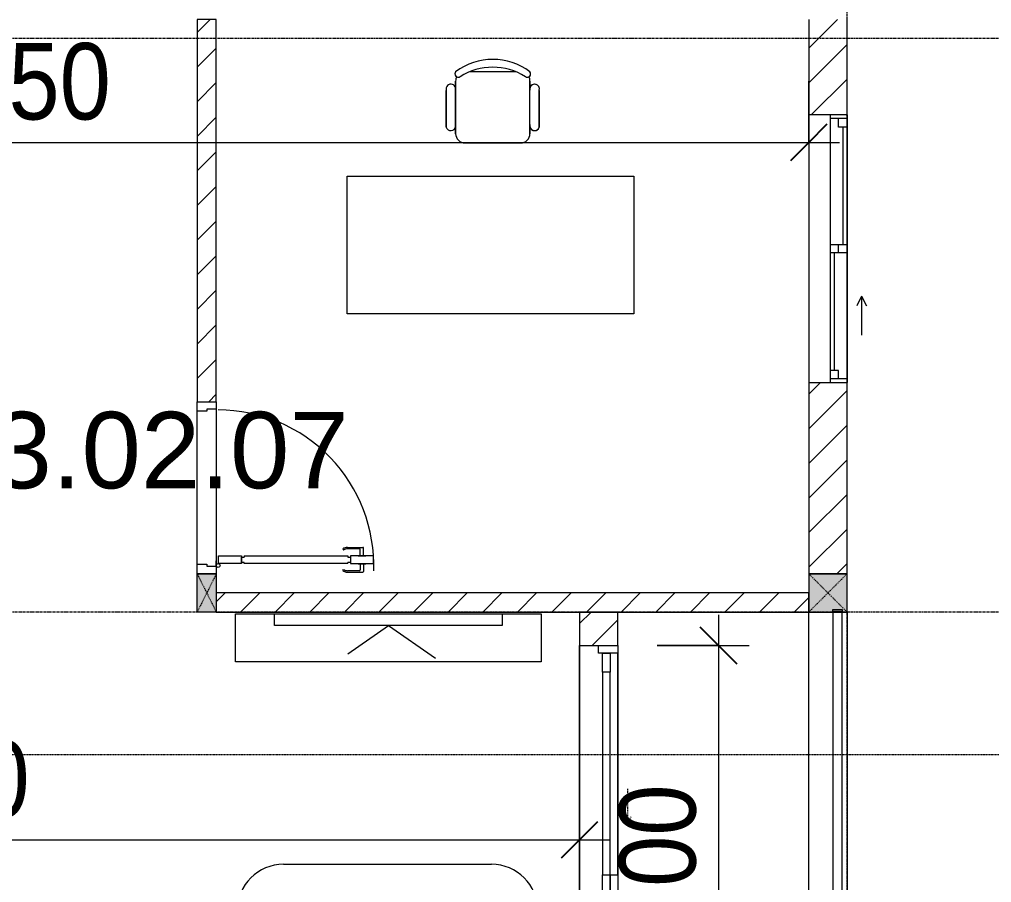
# Model space of a CAD drawing. Header units: millimetres. Extents: x 962 to 239635, y -15958 to 82755.
# Drawn here: x 184673 to 189760, y 47022 to 51537 of the extents above; entities that cross this region are included whole.
import ezdxf

# ---------------------------------------------------------------- set-up
doc = ezdxf.new("R2010")
doc.units = ezdxf.units.MM
for name, pattern in [('Dash', [6, 3, -3]), ('Dash Dot 3_16_', [7.9375, 4.7625, -1.5875, 0, -1.5875]), ('Grid Line', [22.225, 12.7, -3.175, 3.175, -3.175])]:
    doc.linetypes.add(name, pattern=pattern)
for name, color, linetype, lineweight in [('0-1', 7, 'Continuous', 5), ('A-ANNO-DIMS', 211, 'Continuous', 9), ('A-ANNO-DIMS-160', 211, 'Continuous', 9), ('A-AREA-IDEN', 2, 'Continuous', 9), ('A-DETL-GENF-1', 9, 'Continuous', 9), ('A-DOOR', 31, 'Continuous', 9), ('A-DOOR-1', 254, 'Continuous', 9), ('A-DOOR-2', 9, 'Continuous', 9), ('A-DOOR-FRAM', 31, 'Continuous', 9), ('A-DOOR-HDLN', 31, 'Dash', 9), ('A-DOOR-IDEN', 31, 'Continuous', 9), ('A-FLOR-2', 9, 'Continuous', 9), ('A-FLOR-HRAL', 11, 'Continuous', 9), ('A-GLAZ', 151, 'Continuous', 9), ('A-WALL', 113, 'Continuous', 9), ('A-WALL-1', 253, 'Continuous', 18), ('A-WALL-2', 9, 'Continuous', 9), ('A-WALL-3', 113, 'Continuous', 18), ('A-WALL-PATT-1', 10, 'Continuous', 9), ('A-WALL-PATT-2', 111, 'Continuous', 9), ('G-ANNO-SYMB-1', 111, 'Dash Dot 3_16_', 18), ('I-FURN', 30, 'Continuous', 9), ('I-FURN-1', 254, 'Continuous', 9), ('S-COLS', 52, 'Continuous', 9), ('S-COLS-1', 52, 'Continuous', 5), ('S-COLS-3', 254, 'Continuous', 9), ('S-COLS-4', 253, 'Continuous', 18), ('S-COLS-5', 52, 'Dash', 9), ('S-COLS-6', 52, 'Continuous', 18), ('S-COLS-HDLN', 52, 'Dash', 9), ('S-COLS-HDLN-1', 9, 'Dash', 9), ('S-GRID-1', 1, 'Grid Line', 9)]:
    doc.layers.add(name, color=color, linetype=linetype, lineweight=lineweight)
doc.styles.add('Arial_11', font='arial_0.ttf', dxfattribs={"height": 400})
doc.styles.add('UTM Avo', font='UTM Avo.ttf', dxfattribs={"width": 0.9, "height": 400})
doc.dimstyles.new('1_Dim_chi_tiet_2_5', dxfattribs={"dimscale": 304.8, "dimtxt": 399.720379, "dimasz": 0.629921, "dimexe": 0.524934, "dimexo": 0.0625, "dimgap": 0.052493, "dimtad": 1, "dimdec": 0, "dimrnd": 5, "dimzin": 0, "dimdsep": 46, "dimtxsty": 'UTM Avo', "dimblk1": 'OBLIQUE', "dimblk2": 'OBLIQUE', "dimsah": 1, "dimcen": 0.09, "dimdle": 0.524934, "dimazin": 0, "dimtfac": 1, "dimtdec": 4, "dimtix": 1, "dimtmove": 0, "dimatfit": 3, "dimfxl": 1.049869, "dimfxlon": 1, "dimtvp": 1, "dimtolj": 1, "dimtzin": 0, "dimarcsym": 2})
doc.dimstyles.new('1_Dim_chi_tiet_2_5_1', dxfattribs={"dimscale": 304.8, "dimtxt": 399.720379, "dimasz": 0.629921, "dimexe": 0.524934, "dimexo": 0.0625, "dimgap": 0.052493, "dimtad": 1, "dimdec": 0, "dimrnd": 5, "dimzin": 0, "dimdsep": 46, "dimtxsty": 'UTM Avo', "dimblk1": 'OBLIQUE', "dimblk2": 'OBLIQUE', "dimsah": 1, "dimcen": 0.09, "dimdle": 0.524934, "dimazin": 0, "dimtfac": 1, "dimtdec": 4, "dimtix": 1, "dimtmove": 0, "dimatfit": 3, "dimfxl": 1.049869, "dimfxlon": 1, "dimtvp": 1, "dimtolj": 1, "dimtzin": 0, "dimarcsym": 2})
pattern_1 = [(45, (0, 0), (-90.50967, 90.50967), [])]
pattern_2 = [(45, (61750.9, 0), (-90.50967, 90.50967), [])]

# ---------------------------------------------------------------- blocks, each defined once
blk = doc.blocks.new('DOOR_CW_01 CANH MO-PANEL KINH - DIW_01-900x2200-CỬA GỖ VÂN LAMINATE-553375-TKCS_MB TẦNG 2')
at = {"layer": 'A-DETL-GENF-1'}
for p, q in [((-397, -182), (-397, -62)), ((-397, -62), (-357, -62)), ((-357, -62), (-357, -182)), ((-357, -182), (-397, -182)), ((-397, -196), (-391, -196)), ((-397, -738), (-397, -196)), ((-391, -196), (-391, -182)), ((-391, -182), (-363, -182)), ((-363, -182), (-363, -196)), ((-357, -196), (-363, -196)), ((-357, -196), (-357, -738)), ((-433.9, -711.2), (-427.3, -715.8)), ((-320.1, -711.2), (-326.7, -715.8)), ((-442, -737), (-442, -816.5)), ((-434, -799.5), (-434, -737)), ((-397, -738), (-391, -738)), ((-357, -752), (-397, -752)), ((-397, -752), (-397, -872)), ((-391, -752), (-391, -738)), ((-363, -752), (-391, -752)), ((-357, -738), (-363, -738)), ((-363, -738), (-363, -752)), ((-357, -872), (-357, -752)), ((-320, -799.5), (-320, -737)), ((-312, -737), (-312, -816.5)), ((-399, -803.5), (-430, -803.5)), ((-399, -792.2), (-399, -831.8)), ((-397, -792.2), (-399, -792.2)), ((-397, -792.2), (-397, -831.8)), ((-357, -792.2), (-357, -831.8)), ((-357, -792.2), (-355, -792.2)), ((-355, -792.2), (-355, -831.8)), ((-355, -803.5), (-324, -803.5)), ((-399, -820.5), (-438, -820.5)), ((-399, -831.8), (-397, -831.8)), ((-355, -831.8), (-357, -831.8)), ((-355, -820.5), (-316, -820.5)), ((-397, -872), (-357, -872))]:
    blk.add_line(p, q, dxfattribs=at)
blk.add_circle((-407, -60), 10, dxfattribs=at)
for centre, radius, start, end in [((-407, -60), 814, 268, 0), ((-397, -737), 45, 145, 180), ((-357, -737), 45, 360, 35), ((-397, -737), 37, 145, 180), ((-357, -737), 37, 0, 35), ((-430, -799.5), 4, 180, 270), ((-324, -799.5), 4, 270, 0), ((-438, -816.5), 4, 180, 270), ((-316, -816.5), 4, 270, 0)]:
    blk.add_arc(centre, radius, start, end, dxfattribs=at)
at = {"layer": 'A-DOOR-2'}
for p, q in [((-450, -50), (-450, 50)), ((-450, 50), (-400, 50)), ((-400, 50), (-400, 0)), ((400, 0), (400, 50)), ((400, 50), (450, 50)), ((450, 50), (450, -50)), ((-410, -50), (-450, -50)), ((-410, 0), (-410, -50)), ((-400, 0), (-410, 0)), ((-407, -50), (-382, -50)), ((410, 0), (400, 0)), ((410, -50), (410, 0)), ((450, -50), (410, -50))]:
    blk.add_line(p, q, dxfattribs=at)
blk = doc.blocks.new('BAN LV A - BAN LV A_dwg_ban hoc2-348006-TKCS_MB TẦNG 2')
at = {"layer": 'I-FURN'}
for p, q in [((145.8, 437.4), (-145.8, 437.4)), ((-194.4, 388.8), (-194.4, 113.4)), ((194.4, 113.4), (194.4, 388.8)), ((-243, 354.4), (-243, 162)), ((194.4, 351.4), (194.4, 150.8)), ((243.7, 162), (243.7, 354.4)), ((-120.5, 64.8), (120.5, 64.8))]:
    blk.add_line(p, q, dxfattribs=at)
at = {"layer": 'I-FURN', "flags": 128}
blk.add_lwpolyline([(-737.8, 610.5), (-737.8, 1330.5), (-154.9, 1330.5), (762.2, 1330.5), (762.2, 610.5)], close=True, dxfattribs=at)
at = {"layer": 'I-FURN'}
for centre, radius, start, end in [((-145.8, 388.8), 48.6, 90, 180), ((145.8, 388.8), 48.6, 360, 90), ((-218.7, 347.3), 25.3, 343.7398, 163.7398), ((219.4, 347.3), 25.3, 16.2602, 170.7054), ((-218.7, 154.9), 25.3, 163.7398, 16.2602), ((219.4, 154.9), 25.3, 189.2946, 16.2602), ((-145.8, 113.4), 48.6, 180, 207.5844), ((145.8, 113.4), 48.6, 332.4156, 0), ((-180.2, 75.4), 17.8, 57.9726, 216.6901), ((0, 324), 324, 233.1301, 306.8699), ((0, 359.3), 318.2, 237.5758, 302.4242), ((180.2, 75.4), 17.8, 323.3099, 122.0274)]:
    blk.add_arc(centre, radius, start, end, dxfattribs=at)
blk = doc.blocks.new('BAN LV A - BAN LV A_dwg-348005-TKCS_MB TẦNG 2')
at = {"extrusion": (0, 0, -1), "zscale": -1, "rotation": 180}
blk.add_blockref('BAN LV A - BAN LV A_dwg_ban hoc2-348006-TKCS_MB TẦNG 2', (-729, 1383.7), dxfattribs=at)
blk = doc.blocks.new('BAN LV A - BAN LV A-401069-TKCS_MB TẦNG 2')
at = {"layer": 'I-FURN-1'}
for p, q in [((-8.8, -53.2), (1491.2, -53.2)), ((-8.8, -773.2), (-8.8, -53.2)), ((1491.2, -53.2), (1491.2, -773.2)), ((1491.2, -773.2), (-8.8, -773.2)), ((583.2, -946.3), (874.8, -946.3)), ((534.6, -1029.3), (534.6, -994.9)), ((923.4, -994.9), (923.4, -1032.3)), ((486, -1221.7), (486, -1029.3)), ((972.7, -1029.3), (972.7, -1221.7)), ((534.6, -1270.3), (534.6, -1235.9)), ((923.4, -1232.9), (923.4, -1270.3))]:
    blk.add_line(p, q, dxfattribs=at)
for centre, radius, start, end in [((583.2, -994.9), 48.6, 90, 180), ((874.8, -994.9), 48.6, 0, 90), ((510.3, -1036.4), 25.3, 16.2602, 163.7398), ((948.4, -1036.4), 25.3, 16.2602, 170.7054), ((510.3, -1228.8), 25.3, 163.7398, 343.7398), ((583.2, -1270.3), 48.6, 180, 207.5844), ((874.8, -1270.3), 48.6, 332.4156, 0), ((948.4, -1228.8), 25.3, 189.2946, 16.2602), ((548.9, -1308.3), 17.8, 119.404, 216.6901), ((729, -1059.7), 324, 233.1301, 306.8699), ((909.2, -1308.3), 17.8, 323.3099, 60.596)]:
    blk.add_arc(centre, radius, start, end, dxfattribs=at)
at = {"extrusion": (0, 0, -1), "zscale": -1, "rotation": 180}
blk.add_blockref('BAN LV A - BAN LV A_dwg-348005-TKCS_MB TẦNG 2', (0, 0), dxfattribs=at)
blk = doc.blocks.new('G1_SOF - BO TRU - 100x200-746114-TKCS_MB TẦNG 2')
at = {"layer": 'S-COLS'}
blk.add_hatch(color=256, dxfattribs=at).paths.add_polyline_path([(50, -100), (50, 100), (-50, 100), (-50, -100)])
at = {"layer": 'S-COLS-4'}
for p, q in [((-50, 100), (50, 100)), ((-50, -100), (-50, 100)), ((50, 100), (50, -100)), ((50, -100), (-50, -100))]:
    blk.add_line(p, q, dxfattribs=at)
at = {"layer": 'S-COLS-HDLN-1'}
for p, q in [((50, -100), (-50, 100)), ((-50, -100), (50, 100))]:
    blk.add_line(p, q, dxfattribs=at)
blk = doc.blocks.new('RES_BAN AN - RES_BAN AN-901221-TKCS_MB TẦNG 2')
at = {"layer": 'I-FURN-1'}
for p, q in [((0, 250), (1600, 250)), ((0, 0), (0, 250)), ((1600, 250), (1600, 0)), ((1600, 0), (0, 0))]:
    blk.add_line(p, q, dxfattribs=at)
blk = doc.blocks.new('KE TIVI-2 - KE TIVI-2-901222-TKCS_MB TẦNG 2')
at = {"layer": 'I-FURN-1'}
for p, q in [((0, 60), (-245.7, 232.1)), ((213, 209.1), (0, 60)), ((-595.6, 60), (595.6, 60)), ((-595.6, 0), (-595.6, 60)), ((595.6, 60), (595.6, 0)), ((595.6, 0), (-595.6, 0))]:
    blk.add_line(p, q, dxfattribs=at)
blk = doc.blocks.new('NCV_TKTC_TANG 2_rvt-1-TKCS_MB TẦNG 2')
at = {"layer": 'A-WALL-PATT-1'}
h = blk.add_hatch(dxfattribs=at)
h.set_pattern_fill('FP_1', color=256, style=0, pattern_type=2)
h.set_pattern_definition(pattern_1)
h.paths.add_polyline_path([(123952.6, 48636.9), (123952.6, 48637.3), (123853, 48636.9)])
h.paths.add_polyline_path([(123952.6, 49537.3), (123952.6, 51536.5), (123852.6, 51536.5), (123852.6, 49537.3)])
h = blk.add_hatch(dxfattribs=at)
h.set_pattern_fill('FP_1', color=256, style=0, pattern_type=2)
h.set_pattern_definition(pattern_1)
h.paths.add_polyline_path([(123952.6, 48436.9), (127052.6, 48436.9), (127052.6, 48536.9), (123952.6, 48536.9)])
at = {"layer": 'A-FLOR-2'}
for p, q in [((123952.6, 49497.3), (123952.6, 48677.3)), ((123852.6, 48687.3), (123852.6, 49487.3)), ((125852.6, 45761.9), (125852.6, 48261.9)), ((125952.6, 48260.3), (125852.6, 48260.3)), ((125852.6, 48260.3), (125852.6, 45761.9)), ((126052.6, 47061.9), (126052.6, 48221.9))]:
    blk.add_line(p, q, dxfattribs=at)
at = {"layer": 'A-WALL-1'}
for p, q in [((123852.6, 51536.5), (123852.6, 49537.3)), ((123952.6, 51536.5), (123852.6, 51536.5)), ((123952.6, 49537.3), (123952.6, 51536.5)), ((123852.6, 49537.3), (123952.6, 49537.3)), ((123952.6, 48637.3), (123852.6, 48637.3)), ((127052.6, 48536.9), (123952.6, 48536.9)), ((127052.6, 48436.9), (127052.6, 48536.9)), ((123952.6, 48436.9), (127052.6, 48436.9))]:
    blk.add_line(p, q, dxfattribs=at)
at = {"layer": 'A-WALL-2'}
for p, q in [((123952.6, 49497.3), (123952.6, 48677.3)), ((123852.6, 48687.3), (123852.6, 49487.3))]:
    blk.add_line(p, q, dxfattribs=at)
at = {"layer": 'A-DOOR-1', "rotation": 90.00000000000074}
blk.add_blockref('DOOR_CW_01 CANH MO-PANEL KINH - DIW_01-900x2200-CỬA GỖ VÂN LAMINATE-553375-TKCS_MB TẦNG 2', (123902.6, 49087.3), dxfattribs=at)
at = {"layer": 'I-FURN-1', "rotation": 180}
for name, p in [('BAN LV A - BAN LV A-401069-TKCS_MB TẦNG 2', (126128.2, 49944.2)), ('RES_BAN AN - RES_BAN AN-901221-TKCS_MB TẦNG 2', (125652.9, 48426.9)), ('KE TIVI-2 - KE TIVI-2-901222-TKCS_MB TẦNG 2', (124852.9, 48426.9))]:
    blk.add_blockref(name, p, dxfattribs=at)
at = {"layer": 'S-COLS-3', "rotation": 180}
blk.add_blockref('G1_SOF - BO TRU - 100x200-746114-TKCS_MB TẦNG 2', (123902.6, 48536.9), dxfattribs=at)
blk = doc.blocks.new('1_FAMILY RVT - W01-WxH 1400x1400xmm-389822-TKCS_MB TẦNG 2')
at = {"layer": 'A-GLAZ'}
for p, q in [((248.4, 172.39), (299.2, 197.79)), ((248.4, 172.39), (299.2, 146.99)), ((248.4, 172.39), (451.6, 172.39)), ((-700, 96.19), (-700, -103.81)), ((700, 96.19), (-700, 96.19)), ((-700, 96.19), (-636.5, 96.19)), ((-680.95, 96.19), (-680.95, 7.29)), ((-636.5, 51.74), (-680.95, 51.74)), ((-636.5, 96.19), (-22.225, 96.19)), ((-636.5, 96.19), (-636.5, 51.74)), ((-636.5, 73.965), (-22.225, 73.965)), ((-22.225, 7.29), (-22.225, 96.19)), ((-22.225, 96.19), (22.225, 96.19)), ((22.225, 51.74), (-22.225, 51.74)), ((22.225, 96.19), (680.95, 96.19)), ((22.225, 96.19), (22.225, 7.29)), ((636.5, 51.74), (636.5, 7.29)), ((680.95, 51.74), (636.5, 51.74)), ((680.95, 96.19), (700, 96.19)), ((680.95, 96.19), (680.95, 7.29)), ((700, -103.81), (700, 96.19)), ((-700, 7.29), (-680.95, 7.29)), ((-680.95, 7.29), (-22.225, 7.29)), ((-22.225, 7.29), (22.225, 7.29)), ((22.225, 29.515), (636.5, 29.515)), ((22.225, 7.29), (636.5, 7.29)), ((636.5, 7.29), (700, 7.29)), ((-700, -103.81), (700, -103.81))]:
    blk.add_line(p, q, dxfattribs=at)
blk = doc.blocks.new('Railing - 50 x 10mm-1251311-TKCS_MB TẦNG 2')
at = {"layer": 'A-FLOR-HRAL'}
for p, q in [((25, 5), (-25, 5)), ((-25, 5), (-25, -5)), ((25, -5), (25, 5)), ((-25, -5), (25, -5))]:
    blk.add_line(p, q, dxfattribs=at)
blk = doc.blocks.new('Railing - Railing-3231451-TKCS_MB TẦNG 2')
at = {"layer": 'A-FLOR-HRAL'}
for p, q in [((127177.6, 48436.9), (127177.6, 45516.9)), ((127227.6, 45516.9), (127227.6, 48436.9))]:
    blk.add_line(p, q, dxfattribs=at)
at = {"extrusion": (0, 0, -1), "zscale": -1}
for p in [(-127202.6, 48444.5), (-127202.6, 45511.9)]:
    blk.add_blockref('Railing - 50 x 10mm-1251311-TKCS_MB TẦNG 2', p, dxfattribs=at)
blk = doc.blocks.new('DEG_02-DEG_03 - DEG_02-2500x2400mm-CỬA ĐI 02 CÁNH TRƯỢT-841416-TKCS_MB TẦNG 2')
at = {"layer": 'A-DOOR'}
for p, q in [((-50, -60), (-50, -20)), ((-50, -20), (50, -20)), ((50, -20), (50, -60)), ((1110, -20), (50, -20)), ((1110, -60), (1110, -20)), ((1110, -20), (1210, -20)), ((1210, -20), (1210, -60)), ((-1210, -100), (-1210, -60)), ((-1210, -60), (-1110, -60)), ((-1110, -100), (-1210, -100)), ((-1110, -60), (-1110, -100)), ((-50, -60), (-1110, -60)), ((-1110, -100), (-50, -100)), ((50, -60), (-50, -60)), ((-50, -100), (-50, -60)), ((-50, -60), (50, -60)), ((50, -100), (-50, -100)), ((50, -60), (1110, -60)), ((50, -60), (50, -100)), ((1210, -60), (1110, -60))]:
    blk.add_line(p, q, dxfattribs=at)
at = {"layer": 'A-DOOR-FRAM'}
for p, q in [((-1250, 0), (-1210, 0)), ((-1250, -100), (-1250, 0)), ((-1210, 0), (-1210, -100)), ((1210, -100), (1210, 0)), ((1210, 0), (1250, 0)), ((1250, 0), (1250, -100)), ((-1210, -100), (-1250, -100)), ((1250, -100), (1210, -100))]:
    blk.add_line(p, q, dxfattribs=at)
at = {"layer": 'A-DOOR-HDLN'}
for p, q in [((-500.4, -151.1), (-320.4, -151.1)), ((-320.4, -151.1), (-355, -131.1)), ((-320.4, -151.1), (-355, -171.1)), ((320.4, -151.1), (355, -131.1)), ((320.4, -151.1), (355, -171.1)), ((500.4, -151.1), (320.4, -151.1))]:
    blk.add_line(p, q, dxfattribs=at)
blk = doc.blocks.new('G1_SOF - BO TRU - 200x200-3052401-TKCS_MB TẦNG 2')
at = {"layer": 'S-COLS-HDLN'}
for p, q in [((-100, -100), (100, 100)), ((100, -100), (-100, 100))]:
    blk.add_line(p, q, dxfattribs=at)
blk = doc.blocks.new('DIMBLOCK195-TKCS_MB TẦNG 2')
at = {"layer": 'A-ANNO-DIMS-160'}
for p, q in [((188330.8, 48421.9), (188330.8, 45601.9)), ((188010.8, 48261.9), (188490.8, 48261.9)), ((188330.8, 48261.9), (188010.8, 48261.9)), ((188010.8, 45761.9), (188490.8, 45761.9)), ((188330.8, 45761.9), (188010.8, 45761.9))]:
    blk.add_line(p, q, dxfattribs=at)
at = {"layer": 'A-ANNO-DIMS-160', "lineweight": 25}
for p, q in [((188330.8, 48261.9), (188234.8, 48357.9)), ((188330.8, 48261.9), (188426.8, 48165.9)), ((188330.8, 45761.9), (188234.8, 45857.9)), ((188330.8, 45761.9), (188426.8, 45665.9))]:
    blk.add_line(p, q, dxfattribs=at)
at = {"layer": 'A-ANNO-DIMS-160', "color": 0, "insert": (187811.1, 46464.2), "char_height": 400, "width": 1314.636, "attachment_point": 1, "rotation": 90, "line_spacing_factor": 1.110334, "style": 'UTM Avo'}
blk.add_mtext('2500', dxfattribs=at)
blk = doc.blocks.new('_Oblique')
at = {"color": 0, "linetype": 'ByBlock', "lineweight": -2}
blk.add_line((-0.5, -0.5), (0.5, 0.5), dxfattribs=at)
blk = doc.blocks.new('STN_Door Tag - STN_Door Tag-1788670-TKCS_MB TẦNG 2')
at = {"layer": 'A-DOOR-IDEN'}
for p, q in [((-3.37, 1.495), (3.431, 1.495)), ((-3.37, -1.524), (3.431, -1.524))]:
    blk.add_line(p, q, dxfattribs=at)
for centre, start, end in [((-3.37, -0.015), 90, 270), ((3.431, -0.015), 270, 90)]:
    blk.add_arc(centre, 1.509, start, end, dxfattribs=at)
blk = doc.blocks.new('DIMBLOCK300-TKCS_MB TẦNG 2')
at = {"layer": 'A-ANNO-DIMS-160'}
for p, q in [((180803.4, 47565.1), (180803.4, 47085.1)), ((180803.4, 47245.1), (180803.4, 47565.1)), ((187603.5, 47565.1), (187603.5, 47085.1)), ((187603.5, 47245.1), (187603.5, 47565.1)), ((180643.4, 47245.1), (187763.5, 47245.1))]:
    blk.add_line(p, q, dxfattribs=at)
at = {"layer": 'A-ANNO-DIMS-160', "lineweight": 25}
for p, q in [((180803.4, 47245.1), (180899.4, 47341.1)), ((187603.5, 47245.1), (187699.5, 47341.1)), ((180803.4, 47245.1), (180707.4, 47149.1)), ((187603.5, 47245.1), (187507.5, 47149.1))]:
    blk.add_line(p, q, dxfattribs=at)
at = {"layer": 'A-ANNO-DIMS-160', "color": 0, "insert": (183655.7, 47764.8), "char_height": 400, "width": 1314.636, "attachment_point": 1, "line_spacing_factor": 1.110334, "style": 'UTM Avo'}
blk.add_mtext('6800', dxfattribs=at)
blk = doc.blocks.new('DIMBLOCK358-TKCS_MB TẦNG 2')
at = {"layer": 'A-ANNO-DIMS-160'}
for p, q in [((180453.5, 51213.9), (180453.5, 50733.9)), ((180453.5, 50893.9), (180453.5, 51213.9)), ((188803.5, 51213.9), (188803.5, 50733.9)), ((188803.5, 50893.9), (188803.5, 51213.9)), ((180293.5, 50893.9), (188963.5, 50893.9))]:
    blk.add_line(p, q, dxfattribs=at)
at = {"layer": 'A-ANNO-DIMS-160', "lineweight": 25}
for p, q in [((180453.5, 50893.9), (180549.5, 50989.9)), ((188803.5, 50893.9), (188899.5, 50989.9)), ((180453.5, 50893.9), (180357.5, 50797.9)), ((188803.5, 50893.9), (188707.5, 50797.9))]:
    blk.add_line(p, q, dxfattribs=at)
at = {"layer": 'A-ANNO-DIMS-160', "color": 0, "insert": (184080.7, 51413.5), "char_height": 400, "width": 1314.636, "attachment_point": 1, "line_spacing_factor": 1.110334, "style": 'UTM Avo'}
blk.add_mtext('8350', dxfattribs=at)

msp = doc.modelspace()

# ---------------------------------------------------------------- hatches: boundary and pattern name
at = {"layer": 'A-WALL-PATT-2'}
h = msp.add_hatch(dxfattribs=at)
h.set_pattern_fill('FP_1', color=256, style=0, pattern_type=2)
h.set_pattern_definition(pattern_2)
h.paths.add_polyline_path([(189003.5, 48636.9), (189003.5, 49637.4), (188803.5, 49637.4), (188803.5, 48636.9)])
h.paths.add_polyline_path([(188803.5, 51037.4), (189003.5, 51037.4), (189003.5, 51536.9), (188803.5, 51536.9), (188803.5, 51129.7)])
h = msp.add_hatch(dxfattribs=at)
h.set_pattern_fill('FP_1', color=256, style=0, pattern_type=2)
h.set_pattern_definition(pattern_2)
h.paths.add_polyline_path([(187603.5, 45436.9), (187803.5, 45436.9), (187803.5, 45761.9), (187603.5, 45761.9)])
h.paths.add_polyline_path([(187803.5, 48261.9), (187803.5, 48436.9), (187603.5, 48436.9), (187603.5, 48261.9)])
at = {"layer": 'S-COLS-1'}
h = msp.add_hatch(color=256, dxfattribs=at)
h.paths.add_polyline_path([(188803.5, 48436.9), (189003.5, 48436.9), (189003.5, 48636.9), (188803.5, 48636.9)])
h.paths.add_polyline_path([(188978.5, 48439.5), (188928.5, 48439.5), (188928.5, 48449.5), (188978.5, 48449.5)])

# ---------------------------------------------------------------- linework, layer by layer
at = {"layer": 'A-WALL'}
for p, q in [((188803.5, 48636.9), (189003.5, 48636.9)), ((188803.5, 45511.9), (188803.5, 48436.9)), ((189003.5, 48436.9), (189003.5, 45511.9)), ((187603.5, 45761.9), (187603.5, 48261.9)), ((187803.5, 48221.9), (187803.5, 47061.9))]:
    msp.add_line(p, q, dxfattribs=at)
at = {"layer": 'A-WALL-3'}
for p, q in [((188803.5, 51536.9), (188803.5, 51037.4)), ((189003.5, 51037.4), (189003.5, 51536.9)), ((188803.5, 49637.4), (188803.5, 48636.9)), ((189003.5, 48636.9), (189003.5, 49637.4)), ((187803.5, 48436.9), (187603.5, 48436.9)), ((187603.5, 48436.9), (187603.5, 48261.9)), ((187803.5, 48261.9), (187803.5, 48436.9)), ((187603.5, 48261.9), (187803.5, 48261.9))]:
    msp.add_line(p, q, dxfattribs=at)
at = {"layer": 'G-ANNO-SYMB-1'}
msp.add_line((90498.7, 47691.5), (196677.7, 47691.5), dxfattribs=at)
at = {"layer": 'S-COLS'}
msp.add_line((189003.5, 48636.9), (188803.5, 48636.9), dxfattribs=at)
at = {"layer": 'S-COLS-6'}
for p, q in [((188803.5, 48636.9), (188803.5, 48436.9)), ((189003.5, 48436.9), (189003.5, 48636.9)), ((188803.5, 48436.9), (189003.5, 48436.9))]:
    msp.add_line(p, q, dxfattribs=at)
at = {"layer": 'S-GRID-1'}
for p, q in [((189003.5, 19351.6), (189003.5, 76542.3)), ((189415.6, 51436.9), (96253.4, 51436.9)), ((193415.6, 51436.9), (189415.6, 51436.9)), ((189415.6, 48436.9), (96253.4, 48436.9)), ((193415.6, 48436.9), (189415.6, 48436.9))]:
    msp.add_line(p, q, dxfattribs=at)

# ---------------------------------------------------------------- block references
at = {"layer": '0-1'}
msp.add_blockref('NCV_TKTC_TANG 2_rvt-1-TKCS_MB TẦNG 2', (61750.9, 0), dxfattribs=at)
at = {"layer": 'A-DOOR', "rotation": 90.0000000000001}
msp.add_blockref('DEG_02-DEG_03 - DEG_02-2500x2400mm-CỬA ĐI 02 CÁNH TRƯỢT-841416-TKCS_MB TẦNG 2', (187703.5, 47011.9), dxfattribs=at)
at = {"layer": 'A-DOOR-IDEN', "xscale": 159.9999999999999, "yscale": 159.9999999999999, "zscale": 159.9999999999999}
msp.add_blockref('STN_Door Tag - STN_Door Tag-1788670-TKCS_MB TẦNG 2', (186594.4, 46878.5), dxfattribs=at)
at = {"layer": 'A-FLOR-HRAL'}
msp.add_blockref('Railing - Railing-3231451-TKCS_MB TẦNG 2', (61750.9, 0), dxfattribs=at)
at = {"layer": 'A-GLAZ', "rotation": 270}
msp.add_blockref('1_FAMILY RVT - W01-WxH 1400x1400xmm-389822-TKCS_MB TẦNG 2', (188907.3, 50337.4), dxfattribs=at)
at = {"layer": 'S-COLS-5', "rotation": 180}
msp.add_blockref('G1_SOF - BO TRU - 200x200-3052401-TKCS_MB TẦNG 2', (188903.5, 48536.9), dxfattribs=at)

# ---------------------------------------------------------------- texts
at = {"layer": 'A-AREA-IDEN', "insert": (185278.2, 49078.4), "char_height": 400, "width": 2233.6, "attachment_point": 8, "line_spacing_factor": 0.936439, "style": 'Arial_11'}
msp.add_mtext('\\pt8,16,24,32,40,48,56,64,72,80,88,96,104,112,120,128,136,144,152,160,168,176,184,192,200,208,216,224,232,240,248,256;A3.02.07', dxfattribs=at)

# ---------------------------------------------------------------- dimensions: what is measured, and where the dimension line sits
at = {"layer": 'A-ANNO-DIMS'}
for base, p1, p2, override, picture, middle in [((188803.5, 50893.9), (180453.5, 51213.9), (188803.5, 51213.9), {"dimpost": '<>', "dimfxl": 8350}, 'DIMBLOCK358-TKCS_MB TẦNG 2', (184628.5, 51116.9)), ((187603.5, 47245.1), (180803.4, 47565.1), (187603.5, 47565.1), {"dimpost": '<>', "dimfxl": 6800.071331}, 'DIMBLOCK300-TKCS_MB TẦNG 2', (184203.4, 47468.1))]:
    dim = msp.add_linear_dim(base=base, p1=p1, p2=p2, dimstyle='1_Dim_chi_tiet_2_5_1', override=override, dxfattribs=at)
    dim.commit()
    dim.dimension.update_dxf_attribs({"geometry": picture, "text_midpoint": middle})
dim = msp.add_linear_dim(base=(188330.8, 45761.9), p1=(188010.8, 48261.9), p2=(188010.8, 45761.9), angle=90, dimstyle='1_Dim_chi_tiet_2_5', override={"dimpost": '<>', "dimfxl": 2500}, dxfattribs=at)
dim.commit()
dim.dimension.update_dxf_attribs({"geometry": 'DIMBLOCK195-TKCS_MB TẦNG 2', "text_midpoint": (188107.8, 47011.9)})

doc.saveas('drawing.dxf')
